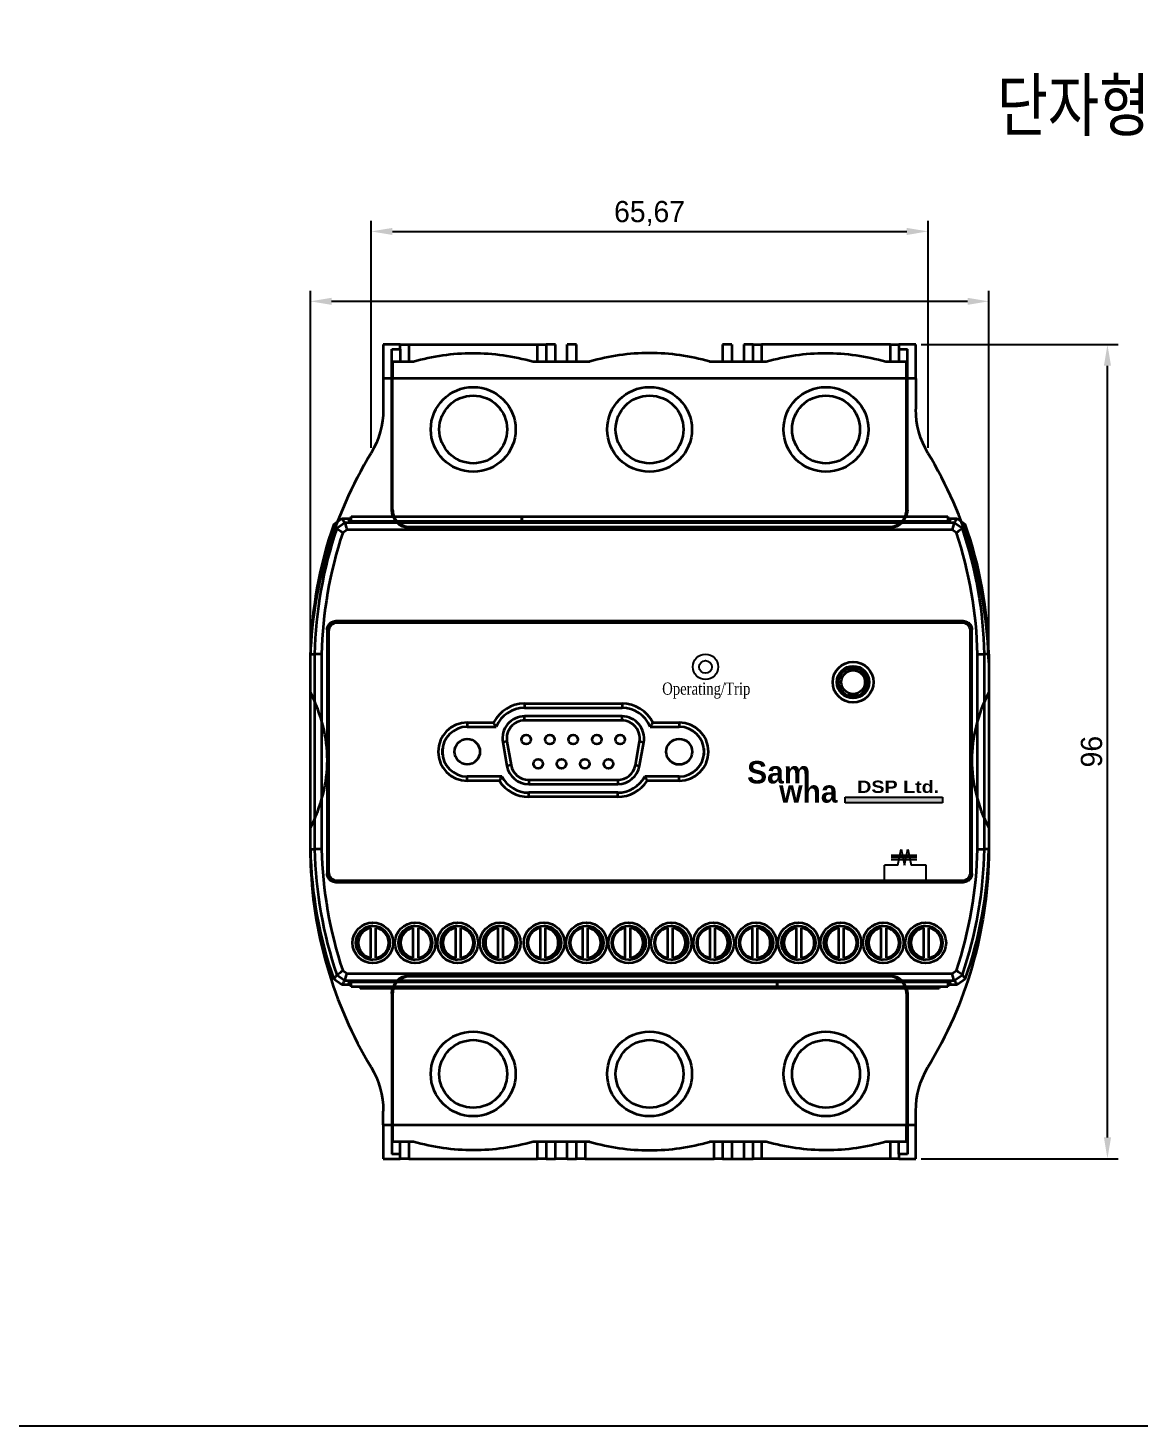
# Model space of a CAD drawing. Header units: millimetres. Extents: x 25 to 865, y 44 to 1047.
# Drawn here: x 448.2 to 579.2, y 367.2 to 532.1 of the extents above; entities that cross this region are included whole.
import ezdxf
from ezdxf.enums import TextEntityAlignment as Align

# ---------------------------------------------------------------- set-up
doc = ezdxf.new("R2010")
doc.units = ezdxf.units.MM
doc.linetypes.add('CENTER', pattern=[2, 1.25, -0.25, 0.25, -0.25])
for name, color, linetype in [('02___PRT_ALL_AXES', 7, 'Continuous'), ('03___PRT_ALL_CURVES', 7, 'Continuous'), ('1', 1, 'CENTER'), ('3', 3, 'Continuous'), ('4', 133, 'Continuous'), ('40', 4, 'Continuous'), ('55', 5, 'Continuous'), ('도면층1', 7, 'Continuous')]:
    doc.layers.add(name, color=color, linetype=linetype)
doc.styles.add('SS', font='batang.ttc', dxfattribs={"width": 0.8})
doc.styles.get("Standard").update_dxf_attribs({"font": 'BareunDotumPro1.ttf'})
doc.dimstyles.new('ISO-25', dxfattribs={"dimtxt": 2.5, "dimasz": 2.5, "dimexe": 1.25, "dimexo": 0.625, "dimtad": 1, "dimtxsty": 'Standard', "dimcen": 2.5, "dimadec": 0, "dimazin": 0, "dimtfac": 1, "dimtmove": 0, "dimatfit": 3, "dimfxl": 0, "dimarcsym": 0})

# ---------------------------------------------------------------- blocks, each defined once
blk = doc.blocks.new('*D13')
at = {"color": 0, "lineweight": -2}
for p, q in [((553.51, 494.76), (576.73, 494.76)), ((575.48, 401.26), (575.48, 492.26)), ((553.51, 398.76), (576.73, 398.76))]:
    blk.add_line(p, q, dxfattribs=at)
at = {"color": 0}
for points in [[(575.9, 492.26), (575.06, 492.26), (575.48, 494.76)], [(575.06, 401.26), (575.9, 401.26), (575.48, 398.76)]]:
    blk.add_solid(points, dxfattribs=at)
at = {"layer": 'Defpoints', "color": 0}
for p in [(552.88, 494.76), (575.48, 494.76), (552.88, 398.76)]:
    blk.add_point(p, dxfattribs=at)
at = {"color": 0, "insert": (573.61, 446.76), "char_height": 2.5, "attachment_point": 5, "rotation": 90}
blk.add_mtext('96', dxfattribs=at)
blk = doc.blocks.new('*D21')
at = {"color": 0, "lineweight": -2}
for p, q in [((488.65, 482.6), (488.65, 509.36)), ((491.15, 508.11), (551.82, 508.11)), ((554.32, 482.6), (554.32, 509.36))]:
    blk.add_line(p, q, dxfattribs=at)
at = {"color": 0}
for points in [[(491.15, 508.52), (491.15, 507.69), (488.65, 508.11)], [(551.82, 507.69), (551.82, 508.52), (554.32, 508.11)]]:
    blk.add_solid(points, dxfattribs=at)
at = {"layer": 'Defpoints', "color": 0}
for p in [(554.32, 508.11), (488.65, 481.98), (554.32, 481.98)]:
    blk.add_point(p, dxfattribs=at)
at = {"color": 0, "insert": (521.48, 510.22), "char_height": 2.5, "attachment_point": 5}
blk.add_mtext('65,67', dxfattribs=at)

msp = doc.modelspace()

# ---------------------------------------------------------------- hatches: boundary and pattern name
msp.add_hatch(color=5).paths.add_polyline_path([(544.558, 440.726), (544.558, 441.379), (556.028, 441.379), (556.028, 440.726)])

# ---------------------------------------------------------------- linework, layer by layer
for p, q in [((481.482, 458.882), (481.482, 501.114)), ((483.982, 499.864), (558.982, 499.864)), ((561.481, 458.882), (561.481, 501.114)), ((549.957, 434.565), (552.99, 434.565)), ((549.957, 434.306), (552.99, 434.306)), ((549.957, 434.048), (552.99, 434.048)), ((550.772, 433.372), (551.162, 435.241)), ((551.162, 435.241), (551.552, 433.372)), ((551.552, 433.372), (551.942, 435.241)), ((551.942, 435.241), (552.332, 433.372)), ((550.772, 433.372), (549.174, 433.372)), ((554.109, 433.372), (552.332, 433.372))]:
    msp.add_line(p, q)
at = {"color": 0, "linetype": 'ByBlock', "lineweight": 35}
for p, q in [((484.243, 473.586), (485.187, 474.257)), ((485.541, 473.761), (484.595, 473.083)), ((485.187, 474.257), (486.292, 474.257)), ((557.422, 473.761), (485.541, 473.761)), ((485.933, 474.257), (486.102, 473.919)), ((556.861, 473.919), (486.102, 473.919)), ((486.292, 474.507), (506.417, 474.507)), ((486.292, 473.919), (486.292, 474.507)), ((506.417, 474.507), (506.417, 473.919)), ((506.419, 474.507), (556.669, 474.507)), ((506.419, 473.919), (506.419, 474.507)), ((556.669, 474.507), (556.669, 473.919)), ((556.669, 474.257), (557.776, 474.257)), ((557.03, 474.257), (556.861, 473.919)), ((558.368, 473.083), (557.422, 473.761)), ((557.776, 474.257), (558.72, 473.586)), ((485.807, 472.934), (485.294, 472.566)), ((557.156, 472.934), (485.807, 472.934)), ((557.669, 472.566), (557.156, 472.934)), ((558.506, 462.132), (484.457, 462.132)), ((484.457, 462.132), (484.481, 462.107)), ((558.482, 462.107), (484.481, 462.107)), ((558.332, 461.957), (484.632, 461.957)), ((558.506, 462.132), (558.482, 462.107)), ((483.457, 461.132), (483.457, 432.383)), ((483.457, 461.132), (483.482, 461.107)), ((483.482, 461.107), (483.482, 432.407)), ((483.632, 460.957), (483.632, 432.557)), ((559.332, 432.557), (559.332, 460.957)), ((559.506, 461.132), (559.482, 461.107)), ((559.482, 432.407), (559.482, 461.107)), ((559.506, 432.383), (559.506, 461.132)), ((481.482, 435.257), (481.482, 458.257)), ((481.482, 458.257), (481.977, 458.252)), ((481.977, 458.252), (481.977, 435.263)), ((482.805, 458.252), (481.977, 458.252)), ((482.805, 458.237), (482.805, 435.278)), ((560.158, 458.252), (560.986, 458.252)), ((560.158, 435.278), (560.158, 458.237)), ((561.481, 458.257), (560.986, 458.252)), ((560.986, 435.263), (560.986, 458.252)), ((561.481, 458.257), (561.481, 435.257)), ((506.732, 452.427), (506.732, 451.927)), ((506.732, 452.427), (518.232, 452.427)), ((506.732, 451.927), (518.232, 451.927)), ((518.232, 452.427), (518.232, 451.927)), ((499.982, 450.192), (499.982, 449.692)), ((499.982, 450.192), (503.08, 450.192)), ((506.732, 450.427), (506.732, 450.927)), ((518.232, 450.927), (506.732, 450.927)), ((518.232, 450.427), (506.732, 450.427)), ((518.232, 450.427), (518.232, 450.927)), ((521.883, 450.192), (524.982, 450.192)), ((524.982, 450.192), (524.982, 449.692)), ((499.982, 449.692), (503.4, 449.692)), ((521.563, 449.692), (524.982, 449.692)), ((504.663, 447.963), (504.171, 447.876)), ((504.171, 447.876), (504.665, 445.076)), ((504.663, 447.963), (505.157, 445.163)), ((519.806, 445.163), (520.3, 447.963)), ((520.298, 445.076), (520.792, 447.876)), ((520.3, 447.963), (520.792, 447.876)), ((505.157, 445.163), (504.665, 445.076)), ((519.806, 445.163), (520.298, 445.076)), ((499.982, 443.322), (499.982, 443.822)), ((504.055, 443.822), (499.982, 443.822)), ((524.982, 443.822), (520.908, 443.822)), ((524.982, 443.322), (524.982, 443.822)), ((503.769, 443.322), (499.982, 443.322)), ((507.225, 443.427), (507.225, 442.927)), ((507.225, 443.427), (517.738, 443.427)), ((507.225, 442.927), (517.738, 442.927)), ((507.225, 441.427), (507.225, 441.927)), ((517.738, 441.927), (507.225, 441.927)), ((517.738, 443.427), (517.738, 442.927)), ((517.738, 441.427), (517.738, 441.927)), ((524.982, 443.322), (521.194, 443.322)), ((517.738, 441.427), (507.225, 441.427)), ((481.482, 435.257), (481.977, 435.263)), ((482.805, 435.263), (481.977, 435.263)), ((560.158, 435.263), (560.986, 435.263)), ((561.481, 435.257), (560.986, 435.263)), ((483.457, 432.383), (483.482, 432.407)), ((559.506, 432.383), (559.482, 432.407)), ((484.457, 431.383), (484.481, 431.407)), ((484.457, 431.383), (558.506, 431.383)), ((484.481, 431.407), (558.482, 431.407)), ((484.632, 431.557), (558.332, 431.557)), ((558.506, 431.383), (558.482, 431.407)), ((488.619, 422.433), (488.619, 425.982)), ((489.219, 422.433), (489.219, 425.982)), ((493.619, 422.433), (493.619, 425.982)), ((494.219, 422.433), (494.219, 425.982)), ((498.619, 422.433), (498.619, 425.982)), ((499.219, 422.433), (499.219, 425.982)), ((503.619, 422.433), (503.619, 425.982)), ((504.219, 422.433), (504.219, 425.982)), ((508.619, 422.433), (508.619, 425.982)), ((509.219, 422.433), (509.219, 425.982)), ((513.619, 422.433), (513.619, 425.982)), ((514.219, 422.433), (514.219, 425.982)), ((518.619, 422.433), (518.619, 425.982)), ((519.219, 422.433), (519.219, 425.982)), ((523.619, 422.433), (523.619, 425.982)), ((524.219, 422.433), (524.219, 425.982)), ((528.619, 422.433), (528.619, 425.982)), ((529.219, 422.433), (529.219, 425.982)), ((533.619, 422.433), (533.619, 425.982)), ((534.219, 422.433), (534.219, 425.982)), ((538.809, 422.433), (538.809, 425.982)), ((539.409, 422.433), (539.409, 425.982)), ((543.809, 422.433), (543.809, 425.982)), ((544.409, 422.433), (544.409, 425.982)), ((548.809, 422.433), (548.809, 425.982)), ((549.409, 422.433), (549.409, 425.982)), ((553.809, 422.433), (553.809, 425.982)), ((554.409, 422.433), (554.409, 425.982)), ((484.595, 420.432), (485.541, 419.753)), ((485.294, 420.949), (485.807, 420.581)), ((485.807, 420.581), (557.156, 420.581)), ((557.156, 420.581), (557.669, 420.949)), ((557.422, 419.753), (558.368, 420.432)), ((485.187, 419.257), (484.243, 419.929)), ((486.294, 419.257), (485.187, 419.257)), ((485.541, 419.753), (557.422, 419.753)), ((485.933, 419.257), (486.102, 419.596)), ((486.102, 419.596), (556.861, 419.596)), ((486.294, 419.007), (486.294, 419.596)), ((536.544, 419.007), (486.294, 419.007)), ((487.341, 419.007), (487.344, 418.838)), ((555.619, 418.838), (487.344, 418.838)), ((499.98, 418.838), (499.98, 419.007)), ((536.544, 419.596), (536.544, 419.007)), ((536.547, 419.007), (536.547, 419.596)), ((556.672, 419.007), (536.547, 419.007)), ((542.983, 418.838), (542.983, 419.007)), ((555.622, 419.007), (555.619, 418.838)), ((556.672, 419.596), (556.672, 419.007)), ((557.776, 419.257), (556.672, 419.257)), ((557.03, 419.257), (556.861, 419.596)), ((558.72, 419.929), (557.776, 419.257))]:
    msp.add_line(p, q, dxfattribs=at)
at = {"color": 5}
for p, q in [((544.558, 441.379), (556.028, 441.379)), ((544.558, 440.726), (544.558, 441.379)), ((556.028, 440.726), (544.558, 440.726)), ((556.028, 441.379), (556.028, 440.726))]:
    msp.add_line(p, q, dxfattribs=at)
at = {"color": 7, "linetype": 'Continuous'}
for p, q in [((549.174, 431.674), (549.174, 433.372)), ((554.109, 431.674), (554.109, 433.372))]:
    msp.add_line(p, q, dxfattribs=at)
msp.add_lwpolyline([(24.775, 948.27), (864.691, 948.27), (864.691, 367.232), (24.775, 367.232)], close=True)
at = {"color": 0, "linetype": 'ByBlock', "lineweight": 35}
for centre, radius in [((545.482, 454.957), 2.4), ((545.482, 454.957), 1.9), ((545.482, 454.957), 1.7), ((545.482, 454.957), 1.4), ((506.942, 448.177), 0.55), ((509.712, 448.177), 0.55), ((512.482, 448.177), 0.55), ((515.252, 448.177), 0.55), ((518.022, 448.177), 0.55), ((508.332, 445.337), 0.55), ((511.102, 445.337), 0.55), ((513.862, 445.337), 0.55), ((516.632, 445.337), 0.55), ((488.854, 424.207), 2.4), ((488.854, 424.207), 2), ((493.854, 424.207), 2.4), ((493.854, 424.207), 2), ((498.854, 424.207), 2.4), ((498.854, 424.207), 2), ((503.854, 424.207), 2.4), ((503.854, 424.207), 2), ((509.044, 424.207), 2.4), ((509.044, 424.207), 2), ((514.044, 424.207), 2.4), ((514.044, 424.207), 2), ((519.044, 424.207), 2.4), ((519.044, 424.207), 2), ((524.044, 424.207), 2.4), ((524.044, 424.207), 2), ((529.044, 424.207), 2.4), ((529.044, 424.207), 2), ((534.044, 424.207), 2.4), ((534.044, 424.207), 2), ((539.044, 424.207), 2.4), ((539.044, 424.207), 2), ((544.044, 424.207), 2.4), ((544.044, 424.207), 2), ((549.044, 424.207), 2.4), ((549.044, 424.207), 2), ((554.044, 424.207), 2.4), ((554.044, 424.207), 2)]:
    msp.add_circle(centre, radius, dxfattribs=at)
for centre, radius, start, end in [((531.47, 457.166), 50, 160.82791, 178.74912), ((511.493, 457.166), 50, 1.25088, 19.17209), ((531.47, 457.166), 49.504, 161.24388, 178.74287), ((531.47, 457.166), 48.677, 161.5561, 178.73961), ((511.493, 457.166), 48.677, 1.26039, 18.4439), ((511.493, 457.166), 49.504, 1.25713, 18.75612), ((484.632, 460.957), 1, 90, 180), ((558.332, 460.957), 1, 0, 90), ((506.732, 448.327), 4.1, 90, 152.94355), ((506.732, 448.327), 3.6, 90, 157.71793), ((518.232, 448.327), 4.1, 27.05719, 90), ((518.232, 448.327), 3.6, 22.28207, 90), ((499.982, 446.757), 3.435, 90, 270), ((506.732, 448.327), 2.6, 90, 190), ((506.732, 448.327), 2.1, 90, 190), ((518.232, 448.327), 2.6, 350, 90), ((518.232, 448.327), 2.1, 350, 90), ((524.982, 446.757), 3.435, 270, 90), ((499.982, 446.757), 2.935, 90, 270), ((524.982, 446.757), 2.935, 270, 90), ((507.225, 445.527), 2.1, 190, 270), ((517.738, 445.527), 2.1, 270, 350), ((507.225, 445.527), 3.6, 208.26896, 270), ((507.225, 445.527), 2.6, 190, 270), ((517.738, 445.527), 2.6, 270, 350), ((517.738, 445.527), 3.6, 270, 331.73104), ((507.225, 445.527), 4.1, 212.5345, 270), ((517.738, 445.527), 4.1, 270, 327.4655), ((531.47, 436.349), 50, 181.25088, 199.17209), ((531.47, 436.349), 49.504, 181.25713, 198.75612), ((531.47, 436.349), 48.677, 181.26039, 198.4439), ((511.493, 436.349), 48.677, 341.5561, 358.73961), ((511.493, 436.349), 49.504, 341.24388, 358.74287), ((511.493, 436.349), 50, 340.82791, 358.74912), ((484.632, 432.557), 1, 180, 270), ((558.332, 432.557), 1, 270, 0), ((488.919, 424.207), 1.8, 99.59407, 260.40593), ((488.919, 424.207), 1.8, 279.59407, 80.40593), ((493.919, 424.207), 1.8, 99.59407, 260.40593), ((493.919, 424.207), 1.8, 279.59407, 80.40593), ((498.919, 424.207), 1.8, 99.59407, 260.40593), ((498.919, 424.207), 1.8, 279.59407, 80.40593), ((503.919, 424.207), 1.8, 99.59407, 260.40593), ((503.919, 424.207), 1.8, 279.59407, 80.40593), ((508.919, 424.207), 1.8, 99.59407, 260.40593), ((508.919, 424.207), 1.8, 279.59407, 80.40593), ((513.919, 424.207), 1.8, 99.59407, 260.40593), ((513.919, 424.207), 1.8, 279.59407, 80.40593), ((518.919, 424.207), 1.8, 99.59407, 260.40593), ((518.919, 424.207), 1.8, 279.59407, 80.40593), ((523.919, 424.207), 1.8, 99.59407, 260.40593), ((523.919, 424.207), 1.8, 279.59407, 80.40593), ((528.919, 424.207), 1.8, 99.59407, 260.40593), ((528.919, 424.207), 1.8, 279.59407, 80.40593), ((533.919, 424.207), 1.8, 99.59407, 260.40593), ((533.919, 424.207), 1.8, 279.59407, 80.40593), ((539.109, 424.207), 1.8, 99.59407, 260.40593), ((539.109, 424.207), 1.8, 279.59407, 80.40593), ((544.109, 424.207), 1.8, 99.59407, 260.40593), ((544.109, 424.207), 1.8, 279.59407, 80.40593), ((549.109, 424.207), 1.8, 99.59407, 260.40593), ((549.109, 424.207), 1.8, 279.59407, 80.40593), ((554.109, 424.207), 1.8, 99.59407, 260.40593), ((554.109, 424.207), 1.8, 279.59407, 80.40593)]:
    msp.add_arc(centre, radius, start, end, dxfattribs=at)
for points, knots in [([(484.594, 473.083), (484.56, 473.133), (484.483, 473.242), (484.366, 473.409), (484.283, 473.528), (484.243, 473.586)], [0, 0, 0, 0, 0.18024777, 0.40064801, 0.61349574, 0.61349574, 0.61349574, 0.61349574]), ([(485.541, 473.761), (485.506, 473.81), (485.429, 473.918), (485.311, 474.083), (485.228, 474.2), (485.187, 474.257)], [0, 0, 0, 0, 0.17899192, 0.39786681, 0.60925193, 0.60925193, 0.60925193, 0.60925193]), ([(485.541, 473.761), (485.571, 473.672), (485.616, 473.486), (485.715, 473.213), (485.775, 473.027), (485.807, 472.934)], [0, 0, 0, 0, 0.28287008, 0.57326512, 0.86975369, 0.86975369, 0.86975369, 0.86975369]), ([(557.422, 473.761), (557.392, 473.672), (557.347, 473.486), (557.248, 473.213), (557.188, 473.027), (557.156, 472.934)], [0, 0, 0, 0, 0.28287466, 0.57326965, 0.86975368, 0.86975368, 0.86975368, 0.86975368]), ([(557.422, 473.761), (557.457, 473.81), (557.534, 473.917), (557.652, 474.083), (557.735, 474.2), (557.776, 474.257)], [0, 0, 0, 0, 0.17820854, 0.39708416, 0.60925193, 0.60925193, 0.60925193, 0.60925193]), ([(558.369, 473.083), (558.403, 473.132), (558.48, 473.241), (558.597, 473.409), (558.68, 473.528), (558.72, 473.586)], [0, 0, 0, 0, 0.17945891, 0.39985993, 0.61349574, 0.61349574, 0.61349574, 0.61349574]), ([(484.594, 473.083), (484.669, 473.026), (484.83, 472.923), (485.057, 472.742), (485.215, 472.626), (485.294, 472.566)], [0, 0, 0, 0, 0.28246747, 0.5729897, 0.87011684, 0.87011684, 0.87011684, 0.87011684]), ([(558.369, 473.083), (558.294, 473.026), (558.133, 472.923), (557.906, 472.742), (557.748, 472.626), (557.669, 472.566)], [0, 0, 0, 0, 0.28246279, 0.57298506, 0.87011686, 0.87011686, 0.87011686, 0.87011686]), ([(483.457, 461.132), (483.457, 461.236), (483.49, 461.446), (483.635, 461.729), (483.859, 461.954), (484.143, 462.099), (484.353, 462.132), (484.457, 462.132)], [0, 0, 0, 0, 0.31286, 0.6256693, 0.9384589, 1.2512679, 1.5641278, 1.5641278, 1.5641278, 1.5641278]), ([(484.481, 462.107), (484.377, 462.107), (484.167, 462.074), (483.884, 461.93), (483.659, 461.705), (483.515, 461.422), (483.482, 461.212), (483.482, 461.107)], [0, 0, 0, 0, 0.3128599, 0.6256689, 0.9384586, 1.2512678, 1.5641278, 1.5641278, 1.5641278, 1.5641278]), ([(559.482, 461.107), (559.482, 461.212), (559.448, 461.422), (559.304, 461.705), (559.079, 461.93), (558.796, 462.074), (558.586, 462.107), (558.482, 462.107)], [0, 0, 0, 0, 0.3128599, 0.6256689, 0.9384586, 1.2512678, 1.5641278, 1.5641278, 1.5641278, 1.5641278]), ([(558.506, 462.132), (558.61, 462.132), (558.82, 462.099), (559.104, 461.954), (559.328, 461.729), (559.473, 461.446), (559.506, 461.236), (559.506, 461.132)], [0, 0, 0, 0, 0.31286, 0.6256693, 0.9384589, 1.2512679, 1.5641278, 1.5641278, 1.5641278, 1.5641278]), ([(503.4, 449.692), (503.364, 449.746), (503.292, 449.855), (503.185, 450.022), (503.115, 450.135), (503.08, 450.192)], [0, 0, 0, 0, 0.19415575, 0.39205987, 0.59372276, 0.59372276, 0.59372276, 0.59372276]), ([(521.563, 449.692), (521.599, 449.746), (521.671, 449.855), (521.777, 450.022), (521.848, 450.135), (521.883, 450.192)], [0, 0, 0, 0, 0.19410924, 0.39200941, 0.59371784, 0.59371784, 0.59371784, 0.59371784]), ([(504.055, 443.822), (504.022, 443.768), (503.958, 443.659), (503.863, 443.492), (503.8, 443.379), (503.769, 443.322)], [0, 0, 0, 0, 0.18852858, 0.38053284, 0.57601707, 0.57601707, 0.57601707, 0.57601707]), ([(520.908, 443.822), (520.941, 443.768), (521.005, 443.659), (521.1, 443.492), (521.163, 443.379), (521.194, 443.322)], [0, 0, 0, 0, 0.18852858, 0.38053284, 0.57601707, 0.57601707, 0.57601707, 0.57601707]), ([(484.457, 431.383), (484.353, 431.383), (484.143, 431.416), (483.859, 431.56), (483.635, 431.785), (483.49, 432.068), (483.457, 432.278), (483.457, 432.383)], [0, 0, 0, 0, 0.31286, 0.6256693, 0.9384589, 1.2512679, 1.5641278, 1.5641278, 1.5641278, 1.5641278]), ([(483.482, 432.407), (483.482, 432.303), (483.515, 432.093), (483.659, 431.81), (483.884, 431.585), (484.167, 431.44), (484.377, 431.407), (484.481, 431.407)], [0, 0, 0, 0, 0.3128599, 0.6256689, 0.9384586, 1.2512678, 1.5641278, 1.5641278, 1.5641278, 1.5641278]), ([(558.482, 431.407), (558.586, 431.407), (558.796, 431.44), (559.079, 431.585), (559.304, 431.81), (559.448, 432.093), (559.482, 432.303), (559.482, 432.407)], [0, 0, 0, 0, 0.3128599, 0.6256689, 0.9384586, 1.2512678, 1.5641278, 1.5641278, 1.5641278, 1.5641278]), ([(559.506, 432.383), (559.506, 432.278), (559.473, 432.068), (559.328, 431.785), (559.104, 431.56), (558.82, 431.416), (558.61, 431.383), (558.506, 431.383)], [0, 0, 0, 0, 0.31286, 0.6256693, 0.9384589, 1.2512679, 1.5641278, 1.5641278, 1.5641278, 1.5641278]), ([(484.594, 420.431), (484.56, 420.382), (484.483, 420.273), (484.366, 420.106), (484.283, 419.987), (484.243, 419.929)], [0, 0, 0, 0, 0.17945891, 0.39985993, 0.61349574, 0.61349574, 0.61349574, 0.61349574]), ([(484.594, 420.431), (484.669, 420.488), (484.83, 420.591), (485.057, 420.772), (485.215, 420.889), (485.294, 420.949)], [0, 0, 0, 0, 0.28246295, 0.57298523, 0.87011684, 0.87011684, 0.87011684, 0.87011684]), ([(485.541, 419.753), (485.571, 419.843), (485.616, 420.029), (485.715, 420.301), (485.775, 420.487), (485.807, 420.581)], [0, 0, 0, 0, 0.28287466, 0.57326965, 0.86975368, 0.86975368, 0.86975368, 0.86975368]), ([(557.422, 419.753), (557.392, 419.843), (557.347, 420.029), (557.248, 420.301), (557.188, 420.487), (557.156, 420.581)], [0, 0, 0, 0, 0.28287008, 0.57326512, 0.86975369, 0.86975369, 0.86975369, 0.86975369]), ([(558.369, 420.431), (558.294, 420.488), (558.133, 420.591), (557.906, 420.772), (557.748, 420.889), (557.669, 420.949)], [0, 0, 0, 0, 0.28246763, 0.57298986, 0.87011682, 0.87011682, 0.87011682, 0.87011682]), ([(558.369, 420.431), (558.403, 420.382), (558.48, 420.273), (558.597, 420.105), (558.68, 419.987), (558.72, 419.929)], [0, 0, 0, 0, 0.18024777, 0.40064801, 0.61349574, 0.61349574, 0.61349574, 0.61349574]), ([(485.541, 419.753), (485.506, 419.705), (485.429, 419.597), (485.311, 419.432), (485.228, 419.315), (485.187, 419.257)], [0, 0, 0, 0, 0.17820854, 0.39708416, 0.60925193, 0.60925193, 0.60925193, 0.60925193]), ([(557.422, 419.753), (557.457, 419.705), (557.534, 419.597), (557.652, 419.432), (557.735, 419.315), (557.776, 419.257)], [0, 0, 0, 0, 0.17899192, 0.39786681, 0.60925193, 0.60925193, 0.60925193, 0.60925193])]:
    msp.add_open_spline(points, degree=3, knots=knots, dxfattribs=at)
for points in [[(483.982, 500.28), (483.982, 499.447), (481.482, 499.864)], [(558.982, 500.28), (558.982, 499.447), (561.481, 499.864)]]:
    msp.add_solid(points)
at = {"layer": '02___PRT_ALL_AXES', "color": 0, "linetype": 'ByBlock', "lineweight": 35}
for p, q in [((497.077, 446.385), (497.077, 447.131)), ((527.887, 447.13), (527.887, 446.384))]:
    msp.add_line(p, q, dxfattribs=at)
for centre, radius in [((499.982, 446.757), 1.5), ((524.982, 446.757), 1.525)]:
    msp.add_circle(centre, radius, dxfattribs=at)
for centre, start, end in [((488.919, 424.207), 93.69703, 266.30815), ((493.919, 424.207), 93.69703, 266.30815), ((498.919, 424.207), 93.69703, 266.30815), ((503.919, 424.207), 93.69703, 266.30815), ((508.919, 424.207), 273.69457, 86.30569), ((513.919, 424.207), 273.69457, 86.30569), ((518.919, 424.207), 273.69457, 86.30569), ((523.919, 424.207), 273.69457, 86.30569), ((528.919, 424.207), 273.69457, 86.30569), ((533.919, 424.207), 273.69457, 86.30569), ((539.109, 424.207), 94.22842, 265.77923), ((544.109, 424.207), 94.22842, 265.77923), ((549.109, 424.207), 94.22842, 265.77923), ((554.109, 424.207), 94.22842, 265.77923)]:
    msp.add_arc(centre, 2, start, end, dxfattribs=at)
at = {"layer": '03___PRT_ALL_CURVES', "color": 4, "linetype": 'Continuous'}
msp.add_circle((528.079, 456.757), 0.75, dxfattribs=at)
at = {"layer": '1', "color": 0, "linetype": 'ByBlock', "lineweight": 35}
for centre, radius in [((500.682, 484.757), 5), ((521.482, 484.757), 5), ((542.282, 484.757), 5), ((500.682, 484.757), 4), ((521.482, 484.757), 4), ((542.282, 484.757), 4), ((500.682, 408.757), 5), ((500.682, 408.757), 4), ((521.482, 408.757), 5), ((521.482, 408.757), 4), ((542.282, 408.757), 5), ((542.282, 408.757), 4)]:
    msp.add_circle(centre, radius, dxfattribs=at)
at = {"layer": '3', "color": 0, "linetype": 'ByBlock', "lineweight": 35}
for p, q in [((491.182, 492.757), (493.624, 492.757)), ((491.182, 492.757), (491.182, 490.757)), ((507.739, 492.757), (514.424, 492.757)), ((528.539, 492.757), (535.224, 492.757)), ((549.339, 492.757), (551.782, 492.757)), ((551.782, 490.757), (551.782, 492.757)), ((551.782, 490.757), (491.182, 490.757)), ((491.182, 402.757), (551.782, 402.757)), ((491.182, 402.757), (491.182, 400.757)), ((551.782, 400.757), (551.782, 402.757)), ((493.624, 400.757), (491.182, 400.757)), ((514.424, 400.757), (507.739, 400.757)), ((535.224, 400.757), (528.539, 400.757)), ((551.782, 400.757), (549.339, 400.757))]:
    msp.add_line(p, q, dxfattribs=at)
for points, degree, knots in [([(493.624, 492.757), (495.913, 493.419), (498.235, 493.753), (503.036, 493.762), (505.436, 493.423), (507.739, 492.757)], 3, [0, 0, 0, 0, 0.5, 0.5, 1, 1, 1, 1]), ([(528.539, 492.757), (526.246, 493.421), (523.908, 493.758), (519.049, 493.757), (516.717, 493.42), (514.424, 492.757)], 3, [0, 0, 0, 0, 0.5, 0.5, 1, 1, 1, 1]), ([(535.224, 492.757), (537.513, 493.419), (539.835, 493.753), (544.636, 493.762), (547.036, 493.423), (549.339, 492.757)], 3, [0, 0, 0, 0, 0.5, 0.5, 1, 1, 1, 1]), ([(491.182, 475.257), (491.182, 485.539), (491.182, 490.757)], 1, [0, 0, 0.6633277, 1, 1]), ([(551.782, 475.257), (551.782, 485.539), (551.782, 490.757)], 1, [0, 0, 0.6633277, 1, 1]), ([(491.182, 475.257), (491.182, 475.125), (491.194, 474.995), (491.233, 474.804), (491.248, 474.74), (491.286, 474.615), (491.309, 474.552), (491.384, 474.371), (491.445, 474.256), (491.59, 474.039), (491.675, 473.936), (491.859, 473.751), (491.96, 473.669), (492.123, 473.559), (492.18, 473.525), (492.295, 473.463), (492.413, 473.407), (492.536, 473.363), (492.661, 473.325), (492.725, 473.309), (492.919, 473.27), (493.049, 473.257), (493.182, 473.257)], 3, [0, 0, 0, 0, 0.125, 0.125, 0.1875, 0.1875, 0.25, 0.25, 0.375, 0.375, 0.5, 0.5, 0.625, 0.625, 0.6875, 0.6875, 0.75, 0.8125, 0.8125, 0.875, 0.875, 1, 1, 1, 1]), ([(549.782, 473.257), (549.914, 473.257), (550.043, 473.27), (550.235, 473.308), (550.298, 473.324), (550.424, 473.362), (550.486, 473.384), (550.668, 473.46), (550.783, 473.521), (551, 473.666), (551.103, 473.75), (551.287, 473.935), (551.37, 474.035), (551.48, 474.199), (551.514, 474.256), (551.576, 474.371), (551.632, 474.489), (551.676, 474.612), (551.714, 474.737), (551.73, 474.801), (551.769, 474.995), (551.782, 475.125), (551.782, 475.257)], 3, [0, 0, 0, 0, 0.125, 0.125, 0.1875, 0.1875, 0.25, 0.25, 0.375, 0.375, 0.5, 0.5, 0.625, 0.625, 0.6875, 0.6875, 0.75, 0.8125, 0.8125, 0.875, 0.875, 1, 1, 1, 1]), ([(493.182, 420.257), (493.049, 420.257), (492.92, 420.244), (492.728, 420.206), (492.665, 420.191), (492.539, 420.152), (492.477, 420.13), (492.295, 420.055), (492.18, 419.994), (491.963, 419.849), (491.86, 419.764), (491.676, 419.58), (491.593, 419.479), (491.483, 419.315), (491.449, 419.259), (491.387, 419.143), (491.331, 419.026), (491.287, 418.903), (491.249, 418.778), (491.233, 418.714), (491.194, 418.52), (491.182, 418.389), (491.182, 418.257)], 3, [0, 0, 0, 0, 0.125, 0.125, 0.1875, 0.1875, 0.25, 0.25, 0.375, 0.375, 0.5, 0.5, 0.625, 0.625, 0.6875, 0.6875, 0.75, 0.8125, 0.8125, 0.875, 0.875, 1, 1, 1, 1]), ([(551.782, 418.257), (551.782, 418.389), (551.769, 418.519), (551.73, 418.711), (551.715, 418.774), (551.677, 418.9), (551.654, 418.962), (551.579, 419.144), (551.518, 419.259), (551.373, 419.476), (551.288, 419.579), (551.104, 419.763), (551.003, 419.846), (550.84, 419.956), (550.783, 419.99), (550.668, 420.052), (550.55, 420.107), (550.427, 420.151), (550.302, 420.19), (550.238, 420.206), (550.044, 420.244), (549.914, 420.257), (549.782, 420.257)], 3, [0, 0, 0, 0, 0.125, 0.125, 0.1875, 0.1875, 0.25, 0.25, 0.375, 0.375, 0.5, 0.5, 0.625, 0.625, 0.6875, 0.6875, 0.75, 0.8125, 0.8125, 0.875, 0.875, 1, 1, 1, 1]), ([(491.182, 418.257), (491.182, 407.976), (491.182, 402.757)], 1, [0, 0, 0.6633277, 1, 1]), ([(551.782, 418.257), (551.782, 407.976), (551.782, 402.757)], 1, [0, 0, 0.6633277, 1, 1]), ([(507.739, 400.757), (505.45, 400.095), (503.128, 399.762), (498.327, 399.753), (495.927, 400.091), (493.624, 400.757)], 3, [0, 0, 0, 0, 0.5, 0.5, 1, 1, 1, 1]), ([(514.424, 400.757), (516.717, 400.094), (519.055, 399.757), (523.914, 399.758), (526.246, 400.094), (528.539, 400.757)], 3, [0, 0, 0, 0, 0.5, 0.5, 1, 1, 1, 1]), ([(549.339, 400.757), (547.05, 400.095), (544.728, 399.762), (539.927, 399.753), (537.527, 400.091), (535.224, 400.757)], 3, [0, 0, 0, 0, 0.5, 0.5, 1, 1, 1, 1])]:
    msp.add_open_spline(points, degree=degree, knots=knots, dxfattribs=at)
for points in [[(493.182, 473.257), (549.782, 473.257)], [(549.782, 420.257), (493.182, 420.257)]]:
    msp.add_open_spline(points, degree=1, dxfattribs=at)
at = {"layer": '4', "color": 0, "linetype": 'ByBlock', "lineweight": 35}
for p, q in [((481.482, 434.257), (481.482, 437.757)), ((561.481, 437.757), (561.481, 434.257)), ((498.982, 420.357), (498.982, 420.257)), ((508.482, 420.357), (508.482, 420.257)), ((534.482, 420.257), (534.482, 420.357)), ((543.982, 420.257), (543.982, 420.357)), ((491.082, 418.257), (491.082, 402.757)), ((551.882, 418.257), (551.882, 402.757)), ((551.882, 406.757), (551.882, 399.293)), ((490.082, 402.757), (490.082, 404.377)), ((552.882, 402.757), (552.882, 404.377)), ((490.082, 402.757), (491.082, 402.757)), ((490.082, 402.757), (490.082, 398.757)), ((491.082, 402.757), (491.082, 399.293)), ((551.882, 402.757), (552.882, 402.757)), ((552.882, 398.757), (552.882, 402.757)), ((492.082, 399.293), (492.082, 400.758)), ((493.082, 400.757), (493.082, 398.757)), ((508.282, 398.757), (508.282, 400.757)), ((509.282, 400.757), (509.282, 398.757)), ((510.382, 398.757), (510.382, 400.757)), ((511.782, 398.757), (511.782, 400.757)), ((512.882, 398.757), (512.882, 400.757)), ((513.882, 400.757), (513.882, 398.757)), ((529.082, 398.757), (529.082, 400.757)), ((530.082, 400.757), (530.082, 398.757)), ((531.182, 400.757), (531.182, 398.757)), ((532.582, 400.757), (532.582, 398.757)), ((533.682, 398.757), (533.682, 400.757)), ((534.682, 400.757), (534.682, 398.757)), ((549.882, 398.757), (549.882, 400.757)), ((550.882, 399.293), (550.882, 400.758)), ((492.082, 399.293), (491.082, 399.293)), ((492.082, 398.757), (492.082, 399.293)), ((550.882, 399.293), (550.882, 398.757)), ((551.882, 399.293), (550.882, 399.293)), ((490.082, 398.757), (492.082, 398.757)), ((493.082, 398.757), (492.082, 398.757)), ((493.082, 398.757), (508.282, 398.757)), ((509.282, 398.757), (508.282, 398.757)), ((509.282, 398.757), (510.382, 398.757)), ((511.782, 398.757), (510.382, 398.757)), ((511.782, 398.757), (512.882, 398.757)), ((513.882, 398.757), (512.882, 398.757)), ((513.882, 398.757), (529.082, 398.757)), ((530.082, 398.757), (529.082, 398.757)), ((530.082, 398.757), (531.182, 398.757)), ((531.182, 398.757), (532.582, 398.757)), ((532.582, 398.757), (533.682, 398.757)), ((534.682, 398.757), (533.682, 398.757)), ((549.882, 398.757), (534.682, 398.757)), ((550.882, 398.757), (549.882, 398.757)), ((550.882, 398.757), (552.882, 398.757))]:
    msp.add_line(p, q, dxfattribs=at)
msp.add_arc((531.47, 435.349), 50, 181.25088, 211.0777, dxfattribs=at)
at = {"layer": '4', "color": 0, "linetype": 'ByBlock', "lineweight": 35, "extrusion": (0, 0, -1)}
for centre, radius, start, end in [((-511.493, 435.349), 50, 181.25088, 211.0777), ((-493.182, 418.257), 2.1, 0, 90), ((-549.782, 418.257), 2.1, 90, 180), ((-480.082, 404.377), 10, 148.9223, 180), ((-562.882, 404.377), 10, 0, 31.0777)]:
    msp.add_arc(centre, radius, start, end, dxfattribs=at)
at = {"layer": '4', "color": 0, "linetype": 'ByBlock', "lineweight": 35}
for points in [[(481.482, 437.757), (482.815, 440.424), (483.482, 443.091), (483.482, 445.757)], [(559.482, 445.757), (559.482, 443.091), (560.148, 440.424), (561.481, 437.757)], [(499.882, 420.257), (499.882, 420.291), (499.882, 420.324), (499.882, 420.357)], [(507.582, 420.257), (507.582, 420.291), (507.582, 420.324), (507.582, 420.357)], [(535.382, 420.357), (535.382, 420.324), (535.382, 420.291), (535.382, 420.257)], [(543.082, 420.357), (543.082, 420.324), (543.082, 420.291), (543.082, 420.257)]]:
    msp.add_open_spline(points, degree=3, dxfattribs=at)
msp.add_open_spline([(549.782, 420.357), (540.348, 420.357), (530.915, 420.357), (521.482, 420.357), (512.525, 420.357), (503.569, 420.357), (494.612, 420.357), (494.135, 420.357), (493.658, 420.357), (493.182, 420.357)], degree=3, knots=[0, 0, 0, 0, 0.5, 0.5, 0.5, 0.9747244, 0.9747244, 0.9747244, 1, 1, 1, 1], dxfattribs=at)
at = {"layer": '55', "color": 0, "linetype": 'ByBlock', "lineweight": 35}
for p, q in [((492.082, 494.757), (490.082, 494.757)), ((490.082, 494.757), (490.082, 490.757)), ((492.082, 494.221), (492.082, 494.757)), ((492.082, 494.757), (493.082, 494.757)), ((493.082, 494.757), (493.082, 492.757)), ((493.082, 494.757), (508.282, 494.757)), ((508.282, 492.757), (508.282, 494.757)), ((508.282, 494.757), (509.282, 494.757)), ((509.282, 494.757), (509.282, 492.757)), ((510.382, 494.757), (509.282, 494.757)), ((510.382, 492.757), (510.382, 494.757)), ((512.882, 494.757), (511.782, 494.757)), ((511.782, 492.757), (511.782, 494.757)), ((512.882, 492.757), (512.882, 494.757)), ((531.182, 494.757), (530.082, 494.757)), ((530.082, 494.757), (530.082, 492.757)), ((531.182, 494.757), (531.182, 492.757)), ((532.582, 494.757), (532.582, 492.757)), ((533.682, 494.757), (532.582, 494.757)), ((533.682, 492.757), (533.682, 494.757)), ((533.682, 494.757), (534.682, 494.757)), ((534.682, 494.757), (534.682, 492.757)), ((549.882, 494.757), (534.682, 494.757)), ((549.882, 492.757), (549.882, 494.757)), ((549.882, 494.757), (550.882, 494.757)), ((550.882, 494.757), (550.882, 494.221)), ((552.882, 494.757), (550.882, 494.757)), ((552.882, 490.757), (552.882, 494.757)), ((491.082, 494.221), (492.082, 494.221)), ((491.082, 486.757), (491.082, 494.221)), ((492.082, 494.221), (492.082, 492.757)), ((550.882, 494.221), (551.882, 494.221)), ((550.882, 494.221), (550.882, 492.757)), ((551.882, 490.757), (551.882, 494.221)), ((490.082, 490.757), (490.082, 487.138)), ((491.082, 490.757), (490.082, 490.757)), ((491.082, 475.257), (491.082, 490.757)), ((552.882, 490.757), (551.882, 490.757)), ((551.882, 475.257), (551.882, 490.757)), ((552.882, 490.757), (552.882, 487.138)), ((491.901, 473.757), (491.712, 473.757)), ((498.982, 473.157), (498.982, 473.257)), ((508.482, 473.157), (508.482, 473.257)), ((534.482, 473.157), (534.482, 473.257)), ((543.982, 473.157), (543.982, 473.257)), ((551.251, 473.757), (551.086, 473.757)), ((493.182, 473.157), (549.782, 473.157)), ((481.482, 453.757), (481.482, 457.257)), ((561.481, 457.257), (561.481, 453.757))]:
    msp.add_line(p, q, dxfattribs=at)
at = {"layer": '55', "color": 0, "linetype": 'ByBlock', "lineweight": 35, "extrusion": (0, 0, -1)}
for centre, radius, start, end in [((-480.082, 487.138), 10, 180, 211.0777), ((-562.882, 487.138), 10, 328.9223, 0), ((-531.47, 456.166), 50, 1.25088, 31.0777), ((-493.182, 475.257), 2.1, 270, 0), ((-549.782, 475.257), 2.1, 180, 270)]:
    msp.add_arc(centre, radius, start, end, dxfattribs=at)
at = {"layer": '55', "color": 0, "linetype": 'ByBlock', "lineweight": 35}
msp.add_arc((511.493, 456.166), 50, 1.25088, 31.0777, dxfattribs=at)
for points in [[(494.897, 473.257), (494.896, 473.224), (494.896, 473.191), (494.895, 473.157)], [(499.882, 473.157), (499.882, 473.191), (499.882, 473.224), (499.882, 473.257)], [(507.582, 473.157), (507.582, 473.191), (507.582, 473.224), (507.582, 473.257)], [(535.382, 473.157), (535.382, 473.191), (535.382, 473.224), (535.382, 473.257)], [(543.082, 473.157), (543.082, 473.191), (543.082, 473.224), (543.082, 473.257)], [(548.068, 473.157), (548.067, 473.191), (548.067, 473.224), (548.066, 473.257)], [(483.482, 445.757), (483.482, 448.424), (482.815, 451.091), (481.482, 453.757)], [(561.481, 453.757), (560.148, 451.091), (559.482, 448.424), (559.482, 445.757)]]:
    msp.add_open_spline(points, degree=3, dxfattribs=at)
at = {"layer": '도면층1'}
msp.add_circle((528.079, 456.757), 1.5, dxfattribs=at)

# ---------------------------------------------------------------- texts
at = {"color": 0, "style": 'SS', "width": 0.8}
msp.add_text(' 단자형 치수도', height=6, dxfattribs=at).set_placement((560.625, 520.004))
at = {"color": 20, "insert": (532.983, 445.655), "char_height": 2.646, "width": 9.50854, "attachment_point": 1}
msp.add_mtext('{\\fPump Demi Bold LET|b0|i0|c0|p2;Sam}', dxfattribs=at)
at = {"color": 5, "insert": (536.771, 443.391), "char_height": 2.646, "width": 9.50854, "attachment_point": 1}
msp.add_mtext('{\\fPump Demi Bold LET|b0|i0|c0|p2;wha}', dxfattribs=at)
at = {"color": 0, "insert": (545.964, 443.344), "char_height": 1.45133, "width": 10.0641, "attachment_point": 1}
msp.add_mtext('{\\fArial Black|b0|i0|c0|p34;DSP Ltd.}', dxfattribs=at)
at = {"layer": '40', "color": 0, "style": 'SS', "width": 0.8}
msp.add_text('Operating/Trip', height=1.4352, dxfattribs=at).set_placement((528.17, 453.476), align=Align.CENTER)

# ---------------------------------------------------------------- dimensions: what is measured, and where the dimension line sits
dim = msp.add_linear_dim(base=(554.317, 508.106), p1=(488.646, 481.976), p2=(554.317, 481.976), dimstyle='ISO-25')
dim.commit()
dim.dimension.update_dxf_attribs({"geometry": '*D21', "text_midpoint": (521.482, 510.219)})
dim = msp.add_linear_dim(base=(575.481, 494.757), p1=(552.882, 398.757), p2=(552.882, 494.757), angle=90, dimstyle='ISO-25', override={"dimfxl": 3})
dim.commit()
dim.dimension.update_dxf_attribs({"geometry": '*D13', "text_midpoint": (573.606, 446.757)})

doc.saveas('drawing.dxf')
